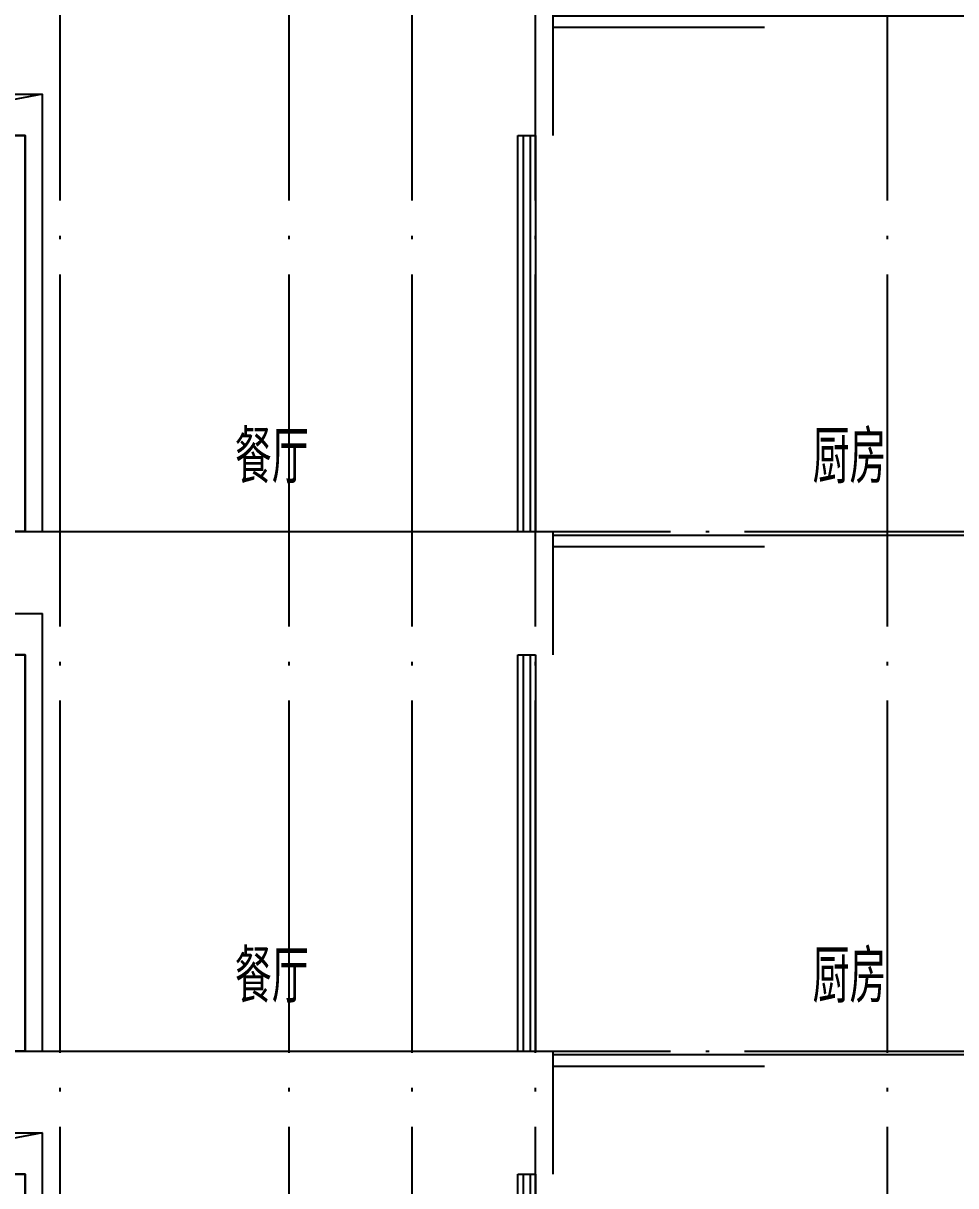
# Model space of a CAD drawing. Extents: x -12446 to 284554, y -295110 to 165007.
# Drawn here: x 253372 to 258671, y -243022 to -236419 of the extents above; entities that cross this region are included whole.
import ezdxf

# ---------------------------------------------------------------- set-up
doc = ezdxf.new("R2010")
doc.units = 0
doc.header["$LTSCALE"] = 1000
doc.linetypes.add('AX-14-E$0$DOTE', pattern=[2.4200000000000004, 2, -0.2, 0.02, -0.2])
doc.layers.get('0').update_dxf_attribs({"linetype": 'CONTINUOUS'})
for name, color, linetype in [('A-Anno-Note', 241, 'CONTINUOUS'), ('AX-14-E$0$A-Detl-Patt', 8, 'CONTINUOUS'), ('AX-14-E$0$A-Detl-Thin', 131, 'CONTINUOUS'), ('AX-14-E$0$A-TEXT', 7, 'CONTINUOUS')]:
    doc.layers.add(name, color=color, linetype=linetype)
doc.layers.add('AX-14-E$0$A-Grid', color=222, linetype='AX-14-E$0$DOTE', plot=False)
doc.styles.add('AX-14-E$0$SZUL_HZ', font='xcsg.shx', dxfattribs={"width": 0.8, "bigfont": 'HZTXT.shx'})

# ---------------------------------------------------------------- blocks, each defined once
blk = doc.blocks.new('AX-14-E$0$1RSFSFSGR5')
at = {"layer": 'AX-14-E$0$A-Detl-Patt'}
blk.add_lwpolyline([(345264.3607389402, 445643.4587117714), (344382.5205587691, 445476.7095849653), (344164.3607438962, 443158.4587117634)], dxfattribs=at)
at = {"layer": 'AX-14-E$0$A-Detl-Thin'}
for p, q in [((344164.3607438968, 445643.4587117714), (345264.3607431297, 445643.4587117714)), ((345264.3607389426, 443158.4587117714), (345264.3607389426, 445643.4587117714)), ((345164.360743895, 445408.4587117714), (344364.360743895, 445408.4587117714)), ((345164.360743895, 443158.4587117714), (345164.360743895, 445408.4587117714)), ((347964.3607431289, 443158.4587117714), (347964.3607431289, 445408.4587117714)), ((347964.3607431289, 445408.4587117714), (348064.3607431289, 445408.4587117714)), ((347994.3607431289, 445408.4587117714), (347994.3607431289, 443158.4587117714)), ((348034.3607431289, 445408.4587117714), (348034.3607431289, 443158.4587117714)), ((348064.3607431289, 445408.4587117714), (348064.3607431289, 443158.4587117714)), ((340164.3607430505, 443158.4587117714), (348164.360743129, 443158.4587117714)), ((348164.360743129, 443158.4587117714), (348164.360743129, 442458.4587117714)), ((348164.360743129, 443138.4587117714), (351664.3173794006, 443138.4587117715)), ((348164.360743129, 443073.4587117714), (349367.0878993783, 443073.4587117714))]:
    blk.add_line(p, q, dxfattribs=at)
blk.add_lwpolyline([(344364.360743895, 445408.4587117714), (345164.360743895, 445408.4587117714), (345164.360743895, 443158.4587117714), (344364.360743895, 443158.4587117714)], close=True, dxfattribs=at)
at = {"layer": 'AX-14-E$0$A-TEXT', "linetype": 'Continuous', "style": 'AX-14-E$0$SZUL_HZ', "width": 0.7}
for s, p in [('餐厅', (346356.5054685283, 443432.5293708014)), ('厨房', (349639.4733927795, 443432.5293708014))]:
    blk.add_text(s, height=300, dxfattribs=at).set_placement(p)
blk = doc.blocks.new('AX-14-E$0$awey3wegehareahr')
at = {"layer": 'AX-14-E$0$A-Detl-Thin'}
for p, q in [((307677.5216093198, -239771.9701587219), (308777.5216085527, -239771.970158722)), ((308777.5216043656, -242256.970158722), (308777.5216043657, -239771.970158722)), ((308677.521609318, -240006.9701587219), (307877.521609318, -240006.9701587219)), ((308677.521609318, -242256.9701587219), (308677.521609318, -240006.9701587219)), ((311477.521608552, -242256.9701587219), (311477.521608552, -240006.9701587219)), ((311477.521608552, -240006.9701587219), (311577.521608552, -240006.9701587219)), ((311507.521608552, -240006.9701587219), (311507.521608552, -242256.9701587219)), ((311547.521608552, -240006.9701587219), (311547.521608552, -242256.9701587219)), ((311577.521608552, -240006.9701587219), (311577.521608552, -242256.9701587219)), ((303677.5216084736, -242256.9701587219), (311677.521608552, -242256.9701587219)), ((311677.521608552, -242256.9701587219), (311677.521608552, -242956.9701587219)), ((311677.521608552, -242276.9701587219), (315177.4782448236, -242276.9701587218)), ((311677.521608552, -242341.9701587219), (312880.2487648013, -242341.9701587219))]:
    blk.add_line(p, q, dxfattribs=at)
blk.add_lwpolyline([(307877.521609318, -240006.9701587219), (308677.521609318, -240006.9701587219), (308677.521609318, -242256.9701587219), (307877.521609318, -242256.9701587219)], close=True, dxfattribs=at)
at = {"layer": 'AX-14-E$0$A-TEXT', "linetype": 'Continuous', "style": 'AX-14-E$0$SZUL_HZ', "width": 0.7}
for s, p in [('厨房', (313152.6342582025, -241982.8994996919)), ('餐厅', (309869.6663339513, -241982.8994996919))]:
    blk.add_text(s, height=300, dxfattribs=at).set_placement(p)
blk = doc.blocks.new('AX-14-E')
at = {"layer": 'AX-14-E$0$A-Grid'}
for p, q in [((242950.1639307938, -239306.9701587219), (263969.5683555752, -239306.9701587219)), ((242950.1639307938, -242256.9701587219), (263969.5683555752, -242256.9701587219))]:
    blk.add_line(p, q, dxfattribs=at)
at = {"layer": 'AX-14-E$0$A-Detl-Thin'}
blk.add_blockref('AX-14-E$0$1RSFSFSGR5', (-91782.48960600997, -688365.4288704933), dxfattribs=at)
blk.add_blockref('AX-14-E$0$1RSFSFSGR5', (-91782.48960600997, -682465.4288704933), dxfattribs=at)
blk.add_blockref('AX-14-E$0$1RSFSFSGR5', (-91782.48960601026, -679515.4288704933), dxfattribs=at)
at = {"layer": 'AX-14-E$0$A-Grid'}
for p, q in [((253581.8711370406, -261626.5402059139), (253581.8711370406, -196459.3591014439)), ((254881.8711370406, -261626.5402059139), (254881.8711370406, -196459.3591014439)), ((255581.8711370406, -261626.5402059139), (255581.8711370406, -196459.3591014439)), ((256281.8711370406, -261626.5402059139), (256281.8711370406, -196459.3591014439)), ((258281.8711370406, -261626.5402059139), (258281.8711370406, -196459.3591014439))]:
    blk.add_line(p, q, dxfattribs=at)
blk.add_blockref('AX-14-E$0$awey3wegehareahr', (-55295.65047143301, 0))

msp = doc.modelspace()

# ---------------------------------------------------------------- block references
at = {"layer": 'A-Anno-Note'}
msp.add_blockref('AX-14-E', (0, 0), dxfattribs=at)

doc.saveas('drawing.dxf')
